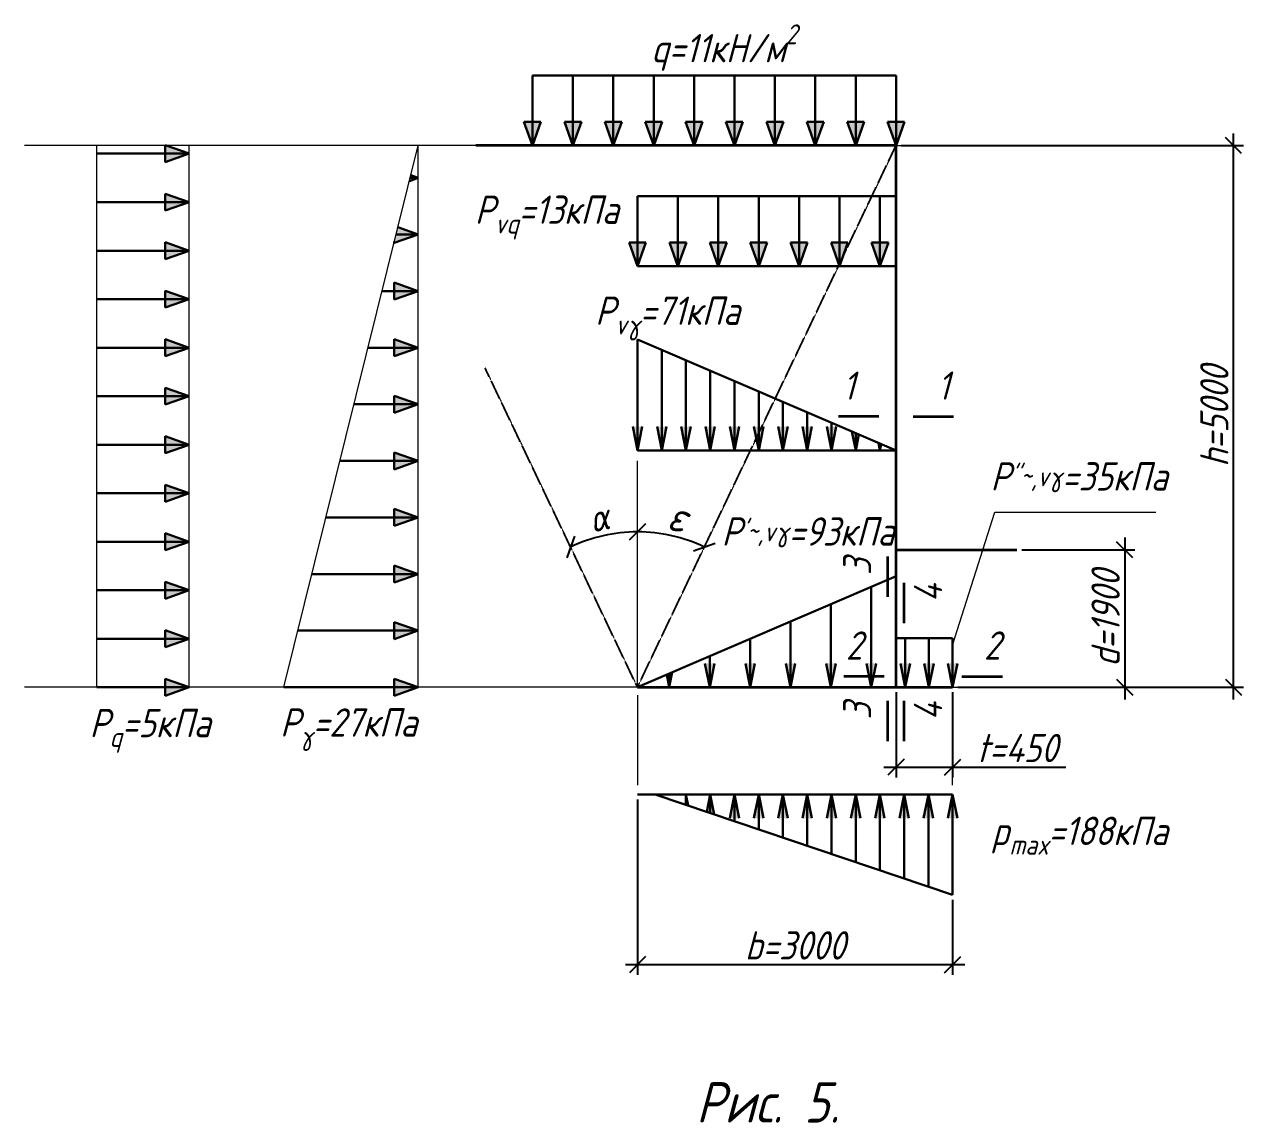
# Model space of a CAD drawing. Header units: millimetres. Extents: x -1004 to 900128, y -352756 to 107728.
# Drawn here: x 478963 to 494052, y -128155 to -114570 of the extents above; entities that cross this region are included whole.
import ezdxf

# ---------------------------------------------------------------- set-up
doc = ezdxf.new("R2010")
doc.units = ezdxf.units.MM
doc.linetypes.add('ACAD_ISO02W100', pattern=[15, 12, -3])
doc.linetypes.add('ACAD_ISO04W100', pattern=[30, 24, -3, 0, -3])
for name, color, linetype, lineweight in [('axles', 152, 'ACAD_ISO04W100', 20), ('basic', 95, 'Continuous', 30), ('hatch', 117, 'ACAD_ISO02W100', 25), ('size', 45, 'Continuous', 20), ('text', 13, 'Continuous', 20), ('thick', 42, 'Continuous', 35), ('thin', 153, 'Continuous', 18)]:
    doc.layers.add(name, color=color, linetype=linetype, lineweight=lineweight)
doc.styles.add('Structures', font='isocpeur.ttf', dxfattribs={"width": 0.85, "oblique": 15})
doc.styles.add('structures 5', font='isocpeur.ttf', dxfattribs={"width": 0.85, "oblique": 15, "height": 5})
doc.dimstyles.new('structures 3.5', dxfattribs={"dimtxt": 3.5, "dimasz": 2, "dimexe": 1.25, "dimexo": 0.625, "dimtad": 1, "dimtxsty": 'Structures', "dimblk": 'OBLIQUE', "dimcen": 2.5, "dimdle": 1.5, "dimadec": 0, "dimazin": 0, "dimtfac": 1, "dimtmove": 0, "dimatfit": 3, "dimfxl": 1, "dimarcsym": 0})

# ---------------------------------------------------------------- blocks, each defined once
blk = doc.blocks.new('_Oblique')
at = {"color": 0, "linetype": 'ByBlock', "lineweight": -2}
blk.add_line((-0.5, -0.5), (0.5, 0.5), dxfattribs=at)
blk = doc.blocks.new('*D727')
at = {"layer": 'Defpoints', "color": 0, "transparency": 16777216}
for p in [(491246, -121069), (490451, -122769), (492581, -122769)]:
    blk.add_point(p, dxfattribs=at)
at = {"layer": 'size', "color": 0, "lineweight": -2, "transparency": 16777216}
for p, q in [((492581, -120919), (492581, -122919)), ((491309, -121069), (492706, -121069)), ((490514, -122769), (492706, -122769))]:
    blk.add_line(p, q, dxfattribs=at)
at = {"layer": 'size', "color": 0, "lineweight": -2, "transparency": 16777216, "xscale": 200, "yscale": 200, "zscale": 200}
for p, rotation in [((492581, -121069), 90), ((492581, -122769), 270)]:
    blk.add_blockref('_Oblique', p, dxfattribs=dict(at, rotation=rotation))
at = {"layer": 'size', "color": 0, "transparency": 16777216, "insert": (492344, -121919), "char_height": 350, "attachment_point": 5, "rotation": 90, "style": 'Structures'}
blk.add_mtext('d=1900', dxfattribs=at)
blk = doc.blocks.new('*D728')
at = {"layer": 'Defpoints', "color": 0, "transparency": 16777216}
for p in [(489751, -122769), (490451, -122769), (490451, -123759)]:
    blk.add_point(p, dxfattribs=at)
at = {"layer": 'size', "color": 0, "lineweight": -2, "transparency": 16777216}
for p, q in [((489751, -122831), (489751, -123884)), ((490451, -122831), (490451, -123884)), ((489601, -123759), (490451, -123759)), ((490451, -123759), (491852, -123759))]:
    blk.add_line(p, q, dxfattribs=at)
at = {"layer": 'size', "color": 0, "lineweight": -2, "transparency": 16777216, "xscale": 200, "yscale": 200, "zscale": 200, "rotation": 180}
blk.add_blockref('_Oblique', (489751, -123759), dxfattribs=at)
at = {"layer": 'size', "color": 0, "lineweight": -2, "transparency": 16777216, "xscale": 200, "yscale": 200, "zscale": 200}
blk.add_blockref('_Oblique', (490451, -123759), dxfattribs=at)
at = {"layer": 'size', "color": 0, "transparency": 16777216, "insert": (491251, -123521), "char_height": 350, "attachment_point": 5, "style": 'Structures'}
blk.add_mtext('t=450', dxfattribs=at)
blk = doc.blocks.new('*D729')
at = {"layer": 'Defpoints', "color": 0, "transparency": 16777216}
for p in [(489751, -116069), (493927, -116069), (490451, -122769)]:
    blk.add_point(p, dxfattribs=at)
at = {"layer": 'size', "color": 0, "lineweight": -2, "transparency": 16777216}
for p, q in [((493927, -122919), (493927, -115919)), ((489814, -116069), (494052, -116069)), ((490514, -122769), (494052, -122769))]:
    blk.add_line(p, q, dxfattribs=at)
at = {"layer": 'size', "color": 0, "lineweight": -2, "transparency": 16777216, "xscale": 200, "yscale": 200, "zscale": 200}
for p, rotation in [((493927, -116069), 90), ((493927, -122769), 270)]:
    blk.add_blockref('_Oblique', p, dxfattribs=dict(at, rotation=rotation))
at = {"layer": 'size', "color": 0, "transparency": 16777216, "insert": (493690, -119419), "char_height": 350, "attachment_point": 5, "rotation": 90, "style": 'Structures'}
blk.add_mtext('h=5000', dxfattribs=at)
blk = doc.blocks.new('*D730')
at = {"layer": 'Defpoints', "color": 0, "transparency": 16777216}
for p in [(489751, -116069), (486551, -119968), (486835, -120868), (486551, -122769), (486551, -122769)]:
    blk.add_point(p, dxfattribs=at)
at = {"layer": 'size', "color": 0, "lineweight": -2, "transparency": 16777216}
blk.add_arc((486551, -122769), 1922, 64.4703, 90, dxfattribs=at)
at = {"layer": 'size', "color": 0, "lineweight": -2, "transparency": 16777216, "xscale": 200, "yscale": 200, "zscale": 200}
for p, rotation in [((486551, -120847), 180), ((487379, -121035), 334.4703020094669)]:
    blk.add_blockref('_Oblique', p, dxfattribs=dict(at, rotation=rotation))
at = {"layer": 'size', "color": 0, "transparency": 16777216, "insert": (487054, -120654), "char_height": 350, "attachment_point": 5, "rotation": 346.6245, "style": 'Structures'}
blk.add_mtext('{\\H1.08333x;ε}', dxfattribs=at)
blk = doc.blocks.new('*D731')
at = {"layer": 'Defpoints', "color": 0, "transparency": 16777216}
for p in [(483351, -116069), (486551, -116319), (486267, -120868), (486551, -122769), (486551, -122769)]:
    blk.add_point(p, dxfattribs=at)
at = {"layer": 'size', "color": 0, "lineweight": -2, "transparency": 16777216}
blk.add_arc((486551, -122769), 1922, 90, 115.5297, dxfattribs=at)
at = {"layer": 'size', "color": 0, "lineweight": -2, "transparency": 16777216, "xscale": 200, "yscale": 200, "zscale": 200}
blk.add_blockref('_Oblique', (486551, -120847), dxfattribs=at)
at = {"layer": 'size', "color": 0, "lineweight": -2, "transparency": 16777216, "xscale": 200, "yscale": 200, "zscale": 200, "rotation": 205.5296979905334}
blk.add_blockref('_Oblique', (485723, -121035), dxfattribs=at)
at = {"layer": 'size', "color": 0, "transparency": 16777216, "insert": (486076, -120670), "char_height": 350, "width": 756.43, "attachment_point": 5, "rotation": 12.7648, "style": 'Structures'}
blk.add_mtext('{\\H0.95833x;α}', dxfattribs=at)
blk = doc.blocks.new('*D733')
at = {"layer": 'Defpoints', "color": 0, "transparency": 16777216}
for p in [(486551, -124095), (490451, -125338), (490451, -126201)]:
    blk.add_point(p, dxfattribs=at)
at = {"layer": 'size', "color": 0, "lineweight": -2, "transparency": 16777216}
for p, q in [((486551, -124158), (486551, -126326)), ((490451, -125400), (490451, -126326)), ((486401, -126201), (490601, -126201))]:
    blk.add_line(p, q, dxfattribs=at)
at = {"layer": 'size', "color": 0, "lineweight": -2, "transparency": 16777216, "xscale": 200, "yscale": 200, "zscale": 200, "rotation": 180}
blk.add_blockref('_Oblique', (486551, -126201), dxfattribs=at)
at = {"layer": 'size', "color": 0, "lineweight": -2, "transparency": 16777216, "xscale": 200, "yscale": 200, "zscale": 200}
blk.add_blockref('_Oblique', (490451, -126201), dxfattribs=at)
at = {"layer": 'size', "color": 0, "transparency": 16777216, "insert": (488501, -125963), "char_height": 350, "attachment_point": 5, "style": 'Structures'}
blk.add_mtext('b=3000', dxfattribs=at)

msp = doc.modelspace()

# ---------------------------------------------------------------- hatches: boundary and pattern name
at = {"layer": 'basic'}
h = msp.add_hatch(color=256, dxfattribs=at)
h.dxf.hatch_style = 1
h.paths.add_polyline_path([(485146.115, -115774.294), (485251.04, -116068.951), (485251.04, -115774.294)])
h.paths.add_polyline_path([(485251.04, -115774.294), (485251.04, -116068.951), (485355.965, -115774.294)])
h = msp.add_hatch(color=256, dxfattribs=at)
h.dxf.hatch_style = 1
h.paths.add_polyline_path([(485646.115, -115774.294), (485751.04, -116068.951), (485751.04, -115774.294)])
h.paths.add_polyline_path([(485751.04, -115774.294), (485751.04, -116068.951), (485855.965, -115774.294)])
h = msp.add_hatch(color=256, dxfattribs=at)
h.dxf.hatch_style = 1
h.paths.add_polyline_path([(486146.115, -115774.294), (486251.04, -116068.951), (486251.04, -115774.294)])
h.paths.add_polyline_path([(486251.04, -115774.294), (486251.04, -116068.951), (486355.965, -115774.294)])
h = msp.add_hatch(color=256, dxfattribs=at)
h.dxf.hatch_style = 1
h.paths.add_polyline_path([(486646.115, -115774.294), (486751.04, -116068.951), (486751.04, -115774.294)])
h.paths.add_polyline_path([(486751.04, -115774.294), (486751.04, -116068.951), (486855.965, -115774.294)])
h = msp.add_hatch(color=256, dxfattribs=at)
h.dxf.hatch_style = 1
h.paths.add_polyline_path([(487146.115, -115774.294), (487251.04, -116068.951), (487251.04, -115774.294)])
h.paths.add_polyline_path([(487251.04, -115774.294), (487251.04, -116068.951), (487355.965, -115774.294)])
h = msp.add_hatch(color=256, dxfattribs=at)
h.dxf.hatch_style = 1
h.paths.add_polyline_path([(487646.115, -115774.294), (487751.04, -116068.951), (487751.04, -115774.294)])
h.paths.add_polyline_path([(487751.04, -115774.294), (487751.04, -116068.951), (487855.965, -115774.294)])
h = msp.add_hatch(color=256, dxfattribs=at)
h.dxf.hatch_style = 1
h.paths.add_polyline_path([(488146.115, -115774.294), (488251.04, -116068.951), (488251.04, -115774.294)])
h.paths.add_polyline_path([(488251.04, -115774.294), (488251.04, -116068.951), (488355.965, -115774.294)])
h = msp.add_hatch(color=256, dxfattribs=at)
h.dxf.hatch_style = 1
h.paths.add_polyline_path([(488646.115, -115774.294), (488751.04, -116068.951), (488751.04, -115774.294)])
h.paths.add_polyline_path([(488751.04, -115774.294), (488751.04, -116068.951), (488855.965, -115774.294)])
h = msp.add_hatch(color=256, dxfattribs=at)
h.dxf.hatch_style = 1
h.paths.add_polyline_path([(489146.115, -115774.294), (489251.04, -116068.951), (489251.04, -115774.294)])
h.paths.add_polyline_path([(489251.04, -115774.294), (489251.04, -116068.951), (489355.965, -115774.294)])
h = msp.add_hatch(color=256, dxfattribs=at)
h.dxf.hatch_style = 1
h.paths.add_polyline_path([(489646.115, -115774.294), (489751.04, -116068.951), (489751.04, -115774.294)])
h.paths.add_polyline_path([(489751.04, -115774.294), (489751.04, -116068.951), (489855.965, -115774.294)])
h = msp.add_hatch(color=256, dxfattribs=at)
h.dxf.hatch_style = 1
h.paths.add_polyline_path([(480706.059, -116064.025), (481000.715, -116168.951), (480706.059, -116168.951)])
h.paths.add_polyline_path([(480706.059, -116168.951), (481000.715, -116168.951), (480706.059, -116273.876)])
h = msp.add_hatch(color=256, dxfattribs=at)
h.dxf.hatch_style = 1
h.paths.add_polyline_path([(483744.712, -116436.465), (483736.648, -116468.951), (483835.941, -116468.951)])
h.paths.add_polyline_path([(483835.941, -116468.951), (483736.648, -116468.951), (483727.02, -116507.736)])
h.paths.add_polyline_path([(483835.941, -117168.951), (483562.886, -117168.951), (483550.883, -117217.304), (483575.918, -117261.543)])
h.paths.add_polyline_path([(483585.062, -117079.614), (483562.886, -117168.951), (483835.941, -117168.951)])
h.paths.add_polyline_path([(483550.883, -117217.304), (483541.284, -117255.971), (483541.284, -117273.876), (483575.918, -117261.543)])
h = msp.add_hatch(color=256, dxfattribs=at)
h.dxf.hatch_style = 1
h.paths.add_polyline_path([(480706.059, -116664.025), (481000.715, -116768.951), (480706.059, -116768.951)])
h.paths.add_polyline_path([(480706.059, -116768.951), (481000.715, -116768.951), (480706.059, -116873.876)])
h = msp.add_hatch(color=256, dxfattribs=at)
h.dxf.hatch_style = 1
h.paths.add_polyline_path([(480706.059, -117264.025), (481000.715, -117368.951), (480706.059, -117368.951)])
h.paths.add_polyline_path([(480706.059, -117368.951), (481000.715, -117368.951), (480706.059, -117473.876)])
h = msp.add_hatch(color=256, dxfattribs=at)
h.dxf.hatch_style = 1
h.paths.add_polyline_path([(486446.115, -117267.748), (486551.04, -117562.404), (486551.04, -117267.748)])
h.paths.add_polyline_path([(486551.04, -117267.748), (486551.04, -117562.404), (486655.965, -117267.748)])
h = msp.add_hatch(color=256, dxfattribs=at)
h.dxf.hatch_style = 1
h.paths.add_polyline_path([(486946.115, -117267.748), (487051.04, -117562.404), (487051.04, -117267.748)])
h.paths.add_polyline_path([(487051.04, -117267.748), (487051.04, -117562.404), (487155.965, -117267.748)])
h = msp.add_hatch(color=256, dxfattribs=at)
h.dxf.hatch_style = 1
h.paths.add_polyline_path([(487446.115, -117267.748), (487551.04, -117562.404), (487551.04, -117267.748)])
h.paths.add_polyline_path([(487551.04, -117267.748), (487551.04, -117562.404), (487655.965, -117267.748)])
h = msp.add_hatch(color=256, dxfattribs=at)
h.dxf.hatch_style = 1
h.paths.add_polyline_path([(487946.115, -117267.748), (488051.04, -117562.404), (488051.04, -117267.748)])
h.paths.add_polyline_path([(488051.04, -117267.748), (488051.04, -117562.404), (488155.965, -117267.748)])
h = msp.add_hatch(color=256, dxfattribs=at)
h.dxf.hatch_style = 1
h.paths.add_polyline_path([(488446.115, -117267.748), (488551.04, -117562.404), (488551.04, -117267.748)])
h.paths.add_polyline_path([(488551.04, -117267.748), (488551.04, -117562.404), (488655.965, -117267.748)])
h = msp.add_hatch(color=256, dxfattribs=at)
h.dxf.hatch_style = 1
h.paths.add_polyline_path([(488946.115, -117267.748), (489051.04, -117562.404), (489051.04, -117267.748)])
h.paths.add_polyline_path([(489051.04, -117267.748), (489051.04, -117562.404), (489155.965, -117267.748)])
h = msp.add_hatch(color=256, dxfattribs=at)
h.dxf.hatch_style = 1
h.paths.add_polyline_path([(489446.115, -117267.748), (489551.04, -117562.404), (489551.04, -117267.748)])
h.paths.add_polyline_path([(489551.04, -117267.748), (489551.04, -117562.404), (489655.965, -117267.748)])
h = msp.add_hatch(color=256, dxfattribs=at)
h.dxf.hatch_style = 1
h.paths.add_polyline_path([(483541.284, -117764.025), (483835.941, -117868.951), (483541.284, -117868.951)])
h.paths.add_polyline_path([(483541.284, -117868.951), (483835.941, -117868.951), (483541.284, -117973.876)])
h = msp.add_hatch(color=256, dxfattribs=at)
h.dxf.hatch_style = 1
h.paths.add_polyline_path([(480706.059, -117864.025), (481000.715, -117968.951), (480706.059, -117968.951)])
h.paths.add_polyline_path([(480706.059, -117968.951), (481000.715, -117968.951), (480706.059, -118073.876)])
h = msp.add_hatch(color=256, dxfattribs=at)
h.dxf.hatch_style = 1
h.paths.add_polyline_path([(480706.059, -118464.025), (481000.715, -118568.951), (480706.059, -118568.951)])
h.paths.add_polyline_path([(480706.059, -118568.951), (481000.715, -118568.951), (480706.059, -118673.876)])
h = msp.add_hatch(color=256, dxfattribs=at)
h.dxf.hatch_style = 1
h.paths.add_polyline_path([(483541.284, -118464.025), (483835.941, -118568.951), (483541.284, -118568.951)])
h.paths.add_polyline_path([(483541.284, -118568.951), (483835.941, -118568.951), (483541.284, -118673.876)])
h = msp.add_hatch(color=256, dxfattribs=at)
h.dxf.hatch_style = 1
h.paths.add_polyline_path([(480706.059, -119064.025), (481000.715, -119168.951), (480706.059, -119168.951)])
h.paths.add_polyline_path([(480706.059, -119168.951), (481000.715, -119168.951), (480706.059, -119273.876)])
h = msp.add_hatch(color=256, dxfattribs=at)
h.dxf.hatch_style = 1
h.paths.add_polyline_path([(483541.284, -119164.025), (483835.941, -119268.951), (483541.284, -119268.951)])
h.paths.add_polyline_path([(483541.284, -119268.951), (483835.941, -119268.951), (483541.284, -119373.876)])
h = msp.add_hatch(color=256, dxfattribs=at)
h.dxf.hatch_style = 1
h.paths.add_polyline_path([(486492.308, -119545.114), (486551.04, -119545.114), (486551.04, -119839.77)])
h.paths.add_polyline_path([(486551.04, -119545.114), (486609.772, -119545.114), (486551.04, -119839.77)])
h = msp.add_hatch(color=256, dxfattribs=at)
h.dxf.hatch_style = 1
h.paths.add_polyline_path([(486792.308, -119545.114), (486851.04, -119545.114), (486851.04, -119839.77)])
h.paths.add_polyline_path([(486851.04, -119545.114), (486909.772, -119545.114), (486851.04, -119839.77)])
h = msp.add_hatch(color=256, dxfattribs=at)
h.dxf.hatch_style = 1
h.paths.add_polyline_path([(487092.308, -119545.114), (487151.04, -119545.114), (487151.04, -119839.77)])
h.paths.add_polyline_path([(487151.04, -119545.114), (487209.772, -119545.114), (487151.04, -119839.77)])
h = msp.add_hatch(color=256, dxfattribs=at)
h.dxf.hatch_style = 1
h.paths.add_polyline_path([(487392.308, -119545.114), (487451.04, -119545.114), (487451.04, -119839.77)])
h.paths.add_polyline_path([(487451.04, -119545.114), (487509.772, -119545.114), (487451.04, -119839.77)])
h = msp.add_hatch(color=256, dxfattribs=at)
h.dxf.hatch_style = 1
h.paths.add_polyline_path([(487692.308, -119545.114), (487751.04, -119545.114), (487751.04, -119839.77)])
h.paths.add_polyline_path([(487751.04, -119545.114), (487809.772, -119545.114), (487751.04, -119839.77)])
h = msp.add_hatch(color=256, dxfattribs=at)
h.dxf.hatch_style = 1
h.paths.add_polyline_path([(487992.308, -119545.114), (488051.04, -119545.114), (488051.04, -119839.77)])
h.paths.add_polyline_path([(488051.04, -119545.114), (488109.772, -119545.114), (488051.04, -119839.77)])
h = msp.add_hatch(color=256, dxfattribs=at)
h.dxf.hatch_style = 1
h.paths.add_polyline_path([(488292.308, -119545.114), (488351.04, -119545.114), (488351.04, -119839.77)])
h.paths.add_polyline_path([(488351.04, -119545.114), (488409.772, -119545.114), (488351.04, -119839.77)])
h = msp.add_hatch(color=256, dxfattribs=at)
h.dxf.hatch_style = 1
h.paths.add_polyline_path([(488592.308, -119545.114), (488651.04, -119545.114), (488651.04, -119839.77)])
h.paths.add_polyline_path([(488651.04, -119545.114), (488709.772, -119545.114), (488651.04, -119839.77)])
h = msp.add_hatch(color=256, dxfattribs=at)
h.dxf.hatch_style = 1
h.paths.add_polyline_path([(488892.308, -119545.114), (488951.04, -119545.114), (488951.04, -119839.77)])
h.paths.add_polyline_path([(488951.04, -119545.114), (489009.772, -119545.114), (488951.04, -119839.77)])
h = msp.add_hatch(color=256, dxfattribs=at)
h.dxf.hatch_style = 1
h.paths.add_polyline_path([(489290.454, -119642.031), (489251.04, -119625.109), (489251.04, -119839.77)])
h.paths.add_polyline_path([(489251.04, -119625.109), (489204.249, -119605.021), (489251.04, -119839.77)])
h.paths.add_polyline_path([(489566.806, -119760.674), (489551.04, -119753.906), (489551.04, -119839.77)])
h.paths.add_polyline_path([(489551.04, -119753.906), (489532.323, -119745.871), (489551.04, -119839.77)])
h = msp.add_hatch(color=256, dxfattribs=at)
h.dxf.hatch_style = 1
h.paths.add_polyline_path([(480706.059, -119664.025), (481000.715, -119768.951), (480706.059, -119768.951)])
h.paths.add_polyline_path([(480706.059, -119768.951), (481000.715, -119768.951), (480706.059, -119873.876)])
h = msp.add_hatch(color=256, dxfattribs=at)
h.dxf.hatch_style = 1
h.paths.add_polyline_path([(483541.284, -119864.025), (483835.941, -119968.951), (483541.284, -119968.951)])
h.paths.add_polyline_path([(483541.284, -119968.951), (483835.941, -119968.951), (483541.284, -120073.876)])
h = msp.add_hatch(color=256, dxfattribs=at)
h.dxf.hatch_style = 1
h.paths.add_polyline_path([(480706.059, -120264.025), (481000.715, -120368.951), (480706.059, -120368.951)])
h.paths.add_polyline_path([(480706.059, -120368.951), (481000.715, -120368.951), (480706.059, -120473.876)])
h = msp.add_hatch(color=256, dxfattribs=at)
h.dxf.hatch_style = 1
h.paths.add_polyline_path([(483541.284, -120564.025), (483835.941, -120668.951), (483541.284, -120668.951)])
h.paths.add_polyline_path([(483541.284, -120668.951), (483835.941, -120668.951), (483541.284, -120773.876)])
h = msp.add_hatch(color=256, dxfattribs=at)
h.dxf.hatch_style = 1
h.paths.add_polyline_path([(480706.059, -120864.025), (481000.715, -120968.951), (480706.059, -120968.951)])
h.paths.add_polyline_path([(480706.059, -120968.951), (481000.715, -120968.951), (480706.059, -121073.876)])
h = msp.add_hatch(color=256, dxfattribs=at)
h.dxf.hatch_style = 1
h.paths.add_polyline_path([(483541.284, -121264.025), (483835.941, -121368.951), (483541.284, -121368.951)])
h.paths.add_polyline_path([(483541.284, -121368.951), (483835.941, -121368.951), (483541.284, -121473.876)])
h = msp.add_hatch(color=256, dxfattribs=at)
h.dxf.hatch_style = 1
h.paths.add_polyline_path([(480706.059, -121464.025), (481000.715, -121568.951), (480706.059, -121568.951)])
h.paths.add_polyline_path([(480706.059, -121568.951), (481000.715, -121568.951), (480706.059, -121673.876)])
h = msp.add_hatch(color=256, dxfattribs=at)
h.dxf.hatch_style = 1
h.paths.add_polyline_path([(480706.059, -122064.025), (481000.715, -122168.951), (480706.059, -122168.951)])
h.paths.add_polyline_path([(480706.059, -122168.951), (481000.715, -122168.951), (480706.059, -122273.876)])
h = msp.add_hatch(color=256, dxfattribs=at)
h.dxf.hatch_style = 1
h.paths.add_polyline_path([(483541.284, -121964.025), (483835.941, -122068.951), (483541.284, -122068.951)])
h.paths.add_polyline_path([(483541.284, -122068.951), (483835.941, -122068.951), (483541.284, -122173.876)])
h = msp.add_hatch(color=256, dxfattribs=at)
h.dxf.hatch_style = 1
h.paths.add_polyline_path([(487503.425, -122474.294), (487444.693, -122474.294), (487444.693, -122768.951)])
h.paths.add_polyline_path([(487444.693, -122474.294), (487385.961, -122474.294), (487444.693, -122768.951)])
h = msp.add_hatch(color=256, dxfattribs=at)
h.dxf.hatch_style = 1
h.paths.add_polyline_path([(488003.425, -122474.294), (487944.693, -122474.294), (487944.693, -122768.951)])
h.paths.add_polyline_path([(487944.693, -122474.294), (487885.961, -122474.294), (487944.693, -122768.951)])
h = msp.add_hatch(color=256, dxfattribs=at)
h.dxf.hatch_style = 1
h.paths.add_polyline_path([(488503.425, -122474.294), (488444.693, -122474.294), (488444.693, -122768.951)])
h.paths.add_polyline_path([(488444.693, -122474.294), (488385.961, -122474.294), (488444.693, -122768.951)])
h = msp.add_hatch(color=256, dxfattribs=at)
h.dxf.hatch_style = 1
h.paths.add_polyline_path([(489003.425, -122474.294), (488944.693, -122474.294), (488944.693, -122768.951)])
h.paths.add_polyline_path([(488944.693, -122474.294), (488885.961, -122474.294), (488944.693, -122768.951)])
h = msp.add_hatch(color=256, dxfattribs=at)
h.dxf.hatch_style = 1
h.paths.add_polyline_path([(489503.425, -122474.294), (489444.693, -122474.294), (489444.693, -122768.951)])
h.paths.add_polyline_path([(489444.693, -122474.294), (489385.961, -122474.294), (489444.693, -122768.951)])
h = msp.add_hatch(color=256, dxfattribs=at)
h.dxf.hatch_style = 1
h.paths.add_polyline_path([(489924.351, -122474.294), (489865.619, -122474.294), (489865.619, -122768.951)])
h.paths.add_polyline_path([(489865.619, -122474.294), (489806.887, -122474.294), (489865.619, -122768.951)])
h = msp.add_hatch(color=256, dxfattribs=at)
h.dxf.hatch_style = 1
h.paths.add_polyline_path([(490217.061, -122474.294), (490158.329, -122474.294), (490158.329, -122768.951)])
h.paths.add_polyline_path([(490158.329, -122474.294), (490099.598, -122474.294), (490158.329, -122768.951)])
h = msp.add_hatch(color=256, dxfattribs=at)
h.dxf.hatch_style = 1
h.paths.add_polyline_path([(490509.772, -122474.294), (490451.04, -122474.294), (490451.04, -122768.951)])
h.paths.add_polyline_path([(490451.04, -122474.294), (490392.308, -122474.294), (490451.04, -122768.951)])
h = msp.add_hatch(color=256, dxfattribs=at)
h.dxf.hatch_style = 1
h.paths.add_polyline_path([(480706.059, -122664.025), (481000.715, -122768.951), (480706.059, -122768.951)])
h.paths.add_polyline_path([(480706.059, -122768.951), (481000.715, -122768.951), (480706.059, -122873.876)])
h = msp.add_hatch(color=256, dxfattribs=at)
h.dxf.hatch_style = 1
h.paths.add_polyline_path([(483541.284, -122664.025), (483835.941, -122768.951), (483541.284, -122768.951)])
h.paths.add_polyline_path([(483541.284, -122768.951), (483835.941, -122768.951), (483541.284, -122873.876)])
h = msp.add_hatch(color=256, dxfattribs=at)
h.dxf.hatch_style = 1
h.paths.add_polyline_path([(486981.532, -122584.131), (486944.693, -122599.947), (486944.693, -122768.951)])
h.paths.add_polyline_path([(486944.693, -122599.947), (486913.662, -122613.269), (486944.693, -122768.951)])
h = msp.add_hatch(color=256, dxfattribs=at)
h.dxf.hatch_style = 1
h.paths.add_polyline_path([(487451.04, -124095.404), (487451.04, -124324.961), (487500.097, -124341.522)])
h.paths.add_polyline_path([(487451.04, -124095.404), (487408.169, -124310.488), (487451.04, -124324.961)])
h.paths.add_polyline_path([(487151.04, -124095.404), (487151.04, -124223.686), (487178.454, -124232.94)])
h.paths.add_polyline_path([(487151.04, -124095.404), (487127.082, -124215.598), (487151.04, -124223.686)])
h.paths.add_polyline_path([(486851.04, -124095.404), (486845.996, -124120.708), (486851.04, -124122.411)])
h.paths.add_polyline_path([(486851.04, -124095.404), (486851.04, -124122.411), (486856.811, -124124.359)])
h = msp.add_hatch(color=256, dxfattribs=at)
h.dxf.hatch_style = 1
h.paths.add_polyline_path([(487692.308, -124390.06), (487751.04, -124390.06), (487751.04, -124095.404)])
h.paths.add_polyline_path([(487751.04, -124390.06), (487809.772, -124390.06), (487751.04, -124095.404)])
h = msp.add_hatch(color=256, dxfattribs=at)
h.dxf.hatch_style = 1
h.paths.add_polyline_path([(487992.308, -124390.06), (488051.04, -124390.06), (488051.04, -124095.404)])
h.paths.add_polyline_path([(488051.04, -124390.06), (488109.772, -124390.06), (488051.04, -124095.404)])
h = msp.add_hatch(color=256, dxfattribs=at)
h.dxf.hatch_style = 1
h.paths.add_polyline_path([(488292.308, -124390.06), (488351.04, -124390.06), (488351.04, -124095.404)])
h.paths.add_polyline_path([(488351.04, -124390.06), (488409.772, -124390.06), (488351.04, -124095.404)])
h = msp.add_hatch(color=256, dxfattribs=at)
h.dxf.hatch_style = 1
h.paths.add_polyline_path([(488592.308, -124390.06), (488651.04, -124390.06), (488651.04, -124095.404)])
h.paths.add_polyline_path([(488651.04, -124390.06), (488709.772, -124390.06), (488651.04, -124095.404)])
h = msp.add_hatch(color=256, dxfattribs=at)
h.dxf.hatch_style = 1
h.paths.add_polyline_path([(488892.308, -124390.06), (488951.04, -124390.06), (488951.04, -124095.404)])
h.paths.add_polyline_path([(488951.04, -124390.06), (489009.772, -124390.06), (488951.04, -124095.404)])
h = msp.add_hatch(color=256, dxfattribs=at)
h.dxf.hatch_style = 1
h.paths.add_polyline_path([(489192.308, -124390.06), (489251.04, -124390.06), (489251.04, -124095.404)])
h.paths.add_polyline_path([(489251.04, -124390.06), (489309.772, -124390.06), (489251.04, -124095.404)])
h = msp.add_hatch(color=256, dxfattribs=at)
h.dxf.hatch_style = 1
h.paths.add_polyline_path([(489492.308, -124390.06), (489551.04, -124390.06), (489551.04, -124095.404)])
h.paths.add_polyline_path([(489551.04, -124390.06), (489609.772, -124390.06), (489551.04, -124095.404)])
h = msp.add_hatch(color=256, dxfattribs=at)
h.dxf.hatch_style = 1
h.paths.add_polyline_path([(489792.308, -124390.06), (489851.04, -124390.06), (489851.04, -124095.404)])
h.paths.add_polyline_path([(489851.04, -124390.06), (489909.772, -124390.06), (489851.04, -124095.404)])
h = msp.add_hatch(color=256, dxfattribs=at)
h.dxf.hatch_style = 1
h.paths.add_polyline_path([(490092.308, -124390.06), (490151.04, -124390.06), (490151.04, -124095.404)])
h.paths.add_polyline_path([(490151.04, -124390.06), (490209.772, -124390.06), (490151.04, -124095.404)])
h = msp.add_hatch(color=256, dxfattribs=at)
h.dxf.hatch_style = 1
h.paths.add_polyline_path([(490392.308, -124390.06), (490451.04, -124390.06), (490451.04, -124095.404)])
h.paths.add_polyline_path([(490451.04, -124390.06), (490509.772, -124390.06), (490451.04, -124095.404)])

# ---------------------------------------------------------------- linework, layer by layer
at = {"layer": 'axles', "ltscale": 0.2}
for p, q in [((484549.324, -116068.951), (478962.715, -116068.951)), ((486551.04, -122768.951), (478962.715, -122768.951))]:
    msp.add_line(p, q, dxfattribs=at)
at = {"layer": 'axles', "ltscale": 0.4}
for p, q in [((489751.04, -116068.951), (493927.333, -116068.951)), ((490451.04, -122768.951), (493927.333, -122768.951))]:
    msp.add_line(p, q, dxfattribs=at)
at = {"layer": 'basic'}
for p, q in [((485251.04, -116068.951), (485251.04, -115202.417)), ((489751.04, -115202.417), (485251.04, -115202.417)), ((485751.04, -116068.951), (485751.04, -115202.417)), ((486251.04, -116068.951), (486251.04, -115202.417)), ((486751.04, -116068.951), (486751.04, -115202.417)), ((487251.04, -116068.951), (487251.04, -115202.417)), ((487751.04, -116068.951), (487751.04, -115202.417)), ((488251.04, -116068.951), (488251.04, -115202.417)), ((488751.04, -116068.951), (488751.04, -115202.417)), ((489251.04, -116068.951), (489251.04, -115202.417)), ((489751.04, -116068.951), (489751.04, -115202.417)), ((485251.04, -116068.951), (485146.115, -115774.294)), ((485355.965, -115774.294), (485146.115, -115774.294)), ((485251.04, -116068.951), (485355.965, -115774.294)), ((485751.04, -116068.951), (485646.115, -115774.294)), ((485855.965, -115774.294), (485646.115, -115774.294)), ((485751.04, -116068.951), (485855.965, -115774.294)), ((486251.04, -116068.951), (486146.115, -115774.294)), ((486355.965, -115774.294), (486146.115, -115774.294)), ((486251.04, -116068.951), (486355.965, -115774.294)), ((486751.04, -116068.951), (486646.115, -115774.294)), ((486855.965, -115774.294), (486646.115, -115774.294)), ((486751.04, -116068.951), (486855.965, -115774.294)), ((487251.04, -116068.951), (487146.115, -115774.294)), ((487355.965, -115774.294), (487146.115, -115774.294)), ((487251.04, -116068.951), (487355.965, -115774.294)), ((487751.04, -116068.951), (487646.115, -115774.294)), ((487855.965, -115774.294), (487646.115, -115774.294)), ((487751.04, -116068.951), (487855.965, -115774.294)), ((488251.04, -116068.951), (488146.115, -115774.294)), ((488355.965, -115774.294), (488146.115, -115774.294)), ((488251.04, -116068.951), (488355.965, -115774.294)), ((488751.04, -116068.951), (488646.115, -115774.294)), ((488855.965, -115774.294), (488646.115, -115774.294)), ((488751.04, -116068.951), (488855.965, -115774.294)), ((489251.04, -116068.951), (489146.115, -115774.294)), ((489355.965, -115774.294), (489146.115, -115774.294)), ((489251.04, -116068.951), (489355.965, -115774.294)), ((489751.04, -116068.951), (489646.115, -115774.294)), ((489855.965, -115774.294), (489646.115, -115774.294)), ((489751.04, -116068.951), (489855.965, -115774.294)), ((481000.715, -116168.951), (479858.849, -116168.951)), ((481000.715, -116168.951), (480706.059, -116064.025)), ((480706.059, -116273.876), (480706.059, -116064.025)), ((481000.715, -116168.951), (480706.059, -116273.876)), ((483835.941, -116468.951), (483727.02, -116507.736)), ((483835.941, -116468.951), (483736.648, -116468.951)), ((483835.941, -116468.951), (483744.712, -116436.465)), ((481000.715, -116768.951), (479858.849, -116768.951)), ((481000.715, -116768.951), (480706.059, -116664.025)), ((480706.059, -116873.876), (480706.059, -116664.025)), ((481000.715, -116768.951), (480706.059, -116873.876)), ((486551.04, -117562.404), (486551.04, -116695.871)), ((486551.04, -116695.871), (489751.04, -116695.871)), ((487051.04, -117562.404), (487051.04, -116695.871)), ((487551.04, -117562.404), (487551.04, -116695.871)), ((488051.04, -117562.404), (488051.04, -116695.871)), ((488551.04, -117562.404), (488551.04, -116695.871)), ((489051.04, -117562.404), (489051.04, -116695.871)), ((489551.04, -117562.404), (489551.04, -116695.871)), ((483835.941, -117168.951), (483585.062, -117079.614)), ((483835.941, -117168.951), (483541.284, -117273.876)), ((483835.941, -117168.951), (483562.886, -117168.951)), ((481000.715, -117368.951), (479858.849, -117368.951)), ((481000.715, -117368.951), (480706.059, -117264.025)), ((480706.059, -117473.876), (480706.059, -117264.025)), ((481000.715, -117368.951), (480706.059, -117473.876)), ((483541.284, -117273.876), (483541.284, -117255.971)), ((486551.04, -117562.404), (486446.115, -117267.748)), ((486655.965, -117267.748), (486446.115, -117267.748)), ((486551.04, -117562.404), (486655.965, -117267.748)), ((487051.04, -117562.404), (486946.115, -117267.748)), ((487155.965, -117267.748), (486946.115, -117267.748)), ((487051.04, -117562.404), (487155.965, -117267.748)), ((487551.04, -117562.404), (487446.115, -117267.748)), ((487655.965, -117267.748), (487446.115, -117267.748)), ((487551.04, -117562.404), (487655.965, -117267.748)), ((488051.04, -117562.404), (487946.115, -117267.748)), ((488155.965, -117267.748), (487946.115, -117267.748)), ((488051.04, -117562.404), (488155.965, -117267.748)), ((488551.04, -117562.404), (488446.115, -117267.748)), ((488655.965, -117267.748), (488446.115, -117267.748)), ((488551.04, -117562.404), (488655.965, -117267.748)), ((489051.04, -117562.404), (488946.115, -117267.748)), ((489155.965, -117267.748), (488946.115, -117267.748)), ((489051.04, -117562.404), (489155.965, -117267.748)), ((489551.04, -117562.404), (489446.115, -117267.748)), ((489655.965, -117267.748), (489446.115, -117267.748)), ((489551.04, -117562.404), (489655.965, -117267.748)), ((489751.04, -117562.404), (486551.04, -117562.404)), ((483835.941, -117868.951), (483541.284, -117764.025)), ((483541.284, -117973.876), (483541.284, -117764.025)), ((481000.715, -117968.951), (479858.849, -117968.951)), ((481000.715, -117968.951), (480706.059, -117864.025)), ((480706.059, -118073.876), (480706.059, -117864.025)), ((481000.715, -117968.951), (480706.059, -118073.876)), ((483835.941, -117868.951), (483389.123, -117868.951)), ((483835.941, -117868.951), (483541.284, -117973.876)), ((481000.715, -118568.951), (479858.849, -118568.951)), ((481000.715, -118568.951), (480706.059, -118464.025)), ((480706.059, -118673.876), (480706.059, -118464.025)), ((481000.715, -118568.951), (480706.059, -118673.876)), ((483835.941, -118568.951), (483215.361, -118568.951)), ((483835.941, -118568.951), (483541.284, -118464.025)), ((483541.284, -118673.876), (483541.284, -118464.025)), ((483835.941, -118568.951), (483541.284, -118673.876)), ((489751.04, -119839.77), (486551.04, -118465.94)), ((486551.04, -119839.77), (486551.04, -118465.94)), ((486851.04, -119839.77), (486851.04, -118594.736)), ((487151.04, -119839.77), (487151.04, -118723.533)), ((487451.04, -119839.77), (487451.04, -118852.33)), ((487751.04, -119839.77), (487751.04, -118981.126)), ((481000.715, -119168.951), (479858.849, -119168.951)), ((481000.715, -119168.951), (480706.059, -119064.025)), ((480706.059, -119273.876), (480706.059, -119064.025)), ((481000.715, -119168.951), (480706.059, -119273.876)), ((483835.941, -119268.951), (483541.284, -119164.025)), ((483541.284, -119373.876), (483541.284, -119164.025)), ((488051.04, -119839.77), (488051.04, -119109.923)), ((483835.941, -119268.951), (483041.599, -119268.951)), ((483835.941, -119268.951), (483541.284, -119373.876)), ((488351.04, -119839.77), (488351.04, -119238.719)), ((488651.04, -119839.77), (488651.04, -119367.516)), ((488951.04, -119839.77), (488951.04, -119496.313)), ((486551.04, -119839.77), (486492.308, -119545.114)), ((486551.04, -119839.77), (486609.772, -119545.114)), ((486851.04, -119839.77), (486792.308, -119545.114)), ((486851.04, -119839.77), (486909.772, -119545.114)), ((487151.04, -119839.77), (487092.308, -119545.114)), ((487151.04, -119839.77), (487209.772, -119545.114)), ((487451.04, -119839.77), (487392.308, -119545.114)), ((487451.04, -119839.77), (487509.772, -119545.114)), ((487751.04, -119839.77), (487692.308, -119545.114)), ((487751.04, -119839.77), (487809.772, -119545.114)), ((488051.04, -119839.77), (487992.308, -119545.114)), ((488051.04, -119839.77), (488109.772, -119545.114)), ((488351.04, -119839.77), (488292.308, -119545.114)), ((488351.04, -119839.77), (488409.772, -119545.114)), ((488651.04, -119839.77), (488592.308, -119545.114)), ((488651.04, -119839.77), (488709.772, -119545.114)), ((488951.04, -119839.77), (488892.308, -119545.114)), ((488951.04, -119839.77), (489009.772, -119545.114)), ((489251.04, -119839.77), (489204.249, -119605.021)), ((489251.04, -119839.77), (489251.04, -119625.109)), ((489251.04, -119839.77), (489290.454, -119642.031)), ((481000.715, -119768.951), (479858.849, -119768.951)), ((481000.715, -119768.951), (480706.059, -119664.025)), ((480706.059, -119873.876), (480706.059, -119664.025)), ((481000.715, -119768.951), (480706.059, -119873.876)), ((489551.04, -119839.77), (489532.323, -119745.871)), ((489551.04, -119839.77), (489551.04, -119753.906)), ((489551.04, -119839.77), (489566.806, -119760.674)), ((483835.941, -119968.951), (483541.284, -119864.025)), ((483541.284, -120073.876), (483541.284, -119864.025)), ((489751.04, -119839.77), (486551.04, -119839.77)), ((483835.941, -119968.951), (482867.836, -119968.951)), ((483835.941, -119968.951), (483541.284, -120073.876)), ((481000.715, -120368.951), (480706.059, -120264.025)), ((480706.059, -120473.876), (480706.059, -120264.025)), ((481000.715, -120368.951), (479858.849, -120368.951)), ((481000.715, -120368.951), (480706.059, -120473.876)), ((483835.941, -120668.951), (483541.284, -120564.025)), ((483541.284, -120773.876), (483541.284, -120564.025)), ((483835.941, -120668.951), (482694.074, -120668.951)), ((483835.941, -120668.951), (483541.284, -120773.876)), ((481000.715, -120968.951), (480706.059, -120864.025)), ((480706.059, -121073.876), (480706.059, -120864.025)), ((481000.715, -120968.951), (479858.849, -120968.951)), ((481000.715, -120968.951), (480706.059, -121073.876)), ((483835.941, -121368.951), (483541.284, -121264.025)), ((483541.284, -121473.876), (483541.284, -121264.025)), ((481000.715, -121568.951), (480706.059, -121464.025)), ((480706.059, -121673.876), (480706.059, -121464.025)), ((483835.941, -121368.951), (482520.312, -121368.951)), ((483835.941, -121368.951), (483541.284, -121473.876)), ((486551.04, -122768.951), (489751.04, -121395.12)), ((481000.715, -121568.951), (479858.849, -121568.951)), ((481000.715, -121568.951), (480706.059, -121673.876)), ((489444.693, -122768.951), (489444.693, -121526.641)), ((488944.693, -122768.951), (488944.693, -121741.302)), ((481000.715, -122168.951), (480706.059, -122064.025)), ((480706.059, -122273.876), (480706.059, -122064.025)), ((483835.941, -122068.951), (482346.549, -122068.951)), ((483835.941, -122068.951), (483541.284, -121964.025)), ((483541.284, -122173.876), (483541.284, -121964.025)), ((483835.941, -122068.951), (483541.284, -122173.876)), ((488444.693, -122768.951), (488444.693, -121955.963)), ((481000.715, -122168.951), (479858.849, -122168.951)), ((481000.715, -122168.951), (480706.059, -122273.876)), ((487944.693, -122768.951), (487944.693, -122170.625)), ((490451.04, -122161.349), (489751.04, -122161.349)), ((489865.619, -122768.951), (489865.619, -122161.349)), ((490158.329, -122768.951), (490158.329, -122161.349)), ((490451.04, -122768.951), (490451.04, -122161.349)), ((487444.693, -122768.951), (487385.961, -122474.294)), ((487444.693, -122768.951), (487444.693, -122385.286)), ((487444.693, -122768.951), (487503.425, -122474.294)), ((487944.693, -122768.951), (487885.961, -122474.294)), ((487944.693, -122768.951), (488003.425, -122474.294)), ((488444.693, -122768.951), (488385.961, -122474.294)), ((488444.693, -122768.951), (488503.425, -122474.294)), ((488944.693, -122768.951), (488885.961, -122474.294)), ((488944.693, -122768.951), (489003.425, -122474.294)), ((489444.693, -122768.951), (489385.961, -122474.294)), ((489444.693, -122768.951), (489503.425, -122474.294)), ((489865.619, -122768.951), (489806.887, -122474.294)), ((489865.619, -122768.951), (489924.351, -122474.294)), ((490158.329, -122768.951), (490099.598, -122474.294)), ((490158.329, -122768.951), (490217.061, -122474.294)), ((490451.04, -122768.951), (490392.308, -122474.294)), ((490451.04, -122768.951), (490509.772, -122474.294)), ((481000.715, -122768.951), (480706.059, -122664.025)), ((480706.059, -122873.876), (480706.059, -122664.025)), ((483835.941, -122768.951), (483541.284, -122664.025)), ((483541.284, -122873.876), (483541.284, -122664.025)), ((486944.693, -122768.951), (486913.662, -122613.269)), ((486944.693, -122768.951), (486981.532, -122584.131)), ((486944.693, -122768.951), (486944.693, -122599.947)), ((481000.715, -122768.951), (479858.849, -122768.951)), ((481000.715, -122768.951), (480706.059, -122873.876)), ((483835.941, -122768.951), (482172.787, -122768.951)), ((483835.941, -122768.951), (483541.284, -122873.876)), ((490451.04, -124095.404), (486551.04, -124095.404)), ((486771.04, -124095.404), (490451.04, -125337.713)), ((487151.04, -124095.404), (487151.04, -124223.686)), ((487151.04, -124095.404), (487178.454, -124232.94)), ((487451.04, -124095.404), (487408.169, -124310.488)), ((487451.04, -124095.404), (487451.04, -124324.961)), ((487451.04, -124095.404), (487500.097, -124341.522)), ((487751.04, -124095.404), (487692.308, -124390.06)), ((487751.04, -124095.404), (487751.04, -124426.236)), ((487751.04, -124095.404), (487809.772, -124390.06)), ((488051.04, -124095.404), (487992.308, -124390.06)), ((488051.04, -124095.404), (488051.04, -124527.511)), ((488051.04, -124095.404), (488109.772, -124390.06)), ((488351.04, -124095.404), (488292.308, -124390.06)), ((488351.04, -124095.404), (488351.04, -124628.787)), ((488351.04, -124095.404), (488409.772, -124390.06)), ((488651.04, -124095.404), (488592.308, -124390.06)), ((488651.04, -124095.404), (488651.04, -124730.062)), ((488651.04, -124095.404), (488709.772, -124390.06)), ((488951.04, -124095.404), (488892.308, -124390.06)), ((488951.04, -124095.404), (488951.04, -124831.337)), ((488951.04, -124095.404), (489009.772, -124390.06)), ((489251.04, -124095.404), (489192.308, -124390.06)), ((489251.04, -124095.404), (489251.04, -124932.612)), ((489251.04, -124095.404), (489309.772, -124390.06)), ((489551.04, -124095.404), (489492.308, -124390.06)), ((489551.04, -124095.404), (489551.04, -125033.887)), ((489551.04, -124095.404), (489609.772, -124390.06)), ((489851.04, -124095.404), (489792.308, -124390.06)), ((489851.04, -124095.404), (489851.04, -125135.163)), ((489851.04, -124095.404), (489909.772, -124390.06)), ((490151.04, -124095.404), (490092.308, -124390.06)), ((490151.04, -124095.404), (490151.04, -125236.438)), ((490151.04, -124095.404), (490209.772, -124390.06)), ((490451.04, -124095.404), (490392.308, -124390.06)), ((490451.04, -124095.404), (490451.04, -125337.713)), ((490451.04, -124095.404), (490509.772, -124390.06))]:
    msp.add_line(p, q, dxfattribs=at)
at = {"layer": 'hatch', "ltscale": 0.3}
for q in [(489751.04, -116068.951), (484665.303, -118820.688)]:
    msp.add_line((486551.04, -122768.951), q, dxfattribs=at)
at = {"layer": 'thick'}
for p, q in [((489751.04, -116068.951), (484549.324, -116068.951)), ((489751.04, -122768.951), (489751.04, -116068.951)), ((489538.719, -119418.951), (489038.719, -119418.951)), ((489963.361, -119418.951), (490463.361, -119418.951)), ((489649.864, -121650.967), (489649.864, -121150.967)), ((489751.04, -121068.951), (491246.362, -121068.951)), ((489852.216, -121975.899), (489852.216, -121475.899)), ((489605.19, -122634.737), (489105.19, -122634.737)), ((490566.61, -122634.737), (491066.61, -122634.737)), ((486551.04, -122768.951), (490451.04, -122768.951)), ((489649.864, -123437.959), (489649.864, -122937.959)), ((489852.216, -123437.959), (489852.216, -122937.959))]:
    msp.add_line(p, q, dxfattribs=at)
at = {"layer": 'thin'}
for p, q in [((479858.849, -122768.951), (479858.849, -116068.951)), ((481000.715, -122768.951), (481000.715, -116068.951)), ((482172.787, -122768.951), (483835.941, -116068.951)), ((483835.941, -122768.951), (483835.941, -116068.951)), ((490451.04, -122249.706), (490972.667, -120603.004)), ((490972.667, -120603.004), (492967.156, -120603.004)), ((486551.04, -122866.142), (486551.04, -123981.335)), ((490451.04, -123981.335), (490451.04, -123048.346))]:
    msp.add_line(p, q, dxfattribs=at)
at = {"layer": 'thin', "ltscale": 0.4}
msp.add_line((486551.04, -122768.951), (486551.04, -119967.806), dxfattribs=at)
at = {"layer": 'thin'}
for points in [[(489751.04, -116068.951), (484549.324, -116068.951)], [(489751.04, -121068.951), (491246.362, -121068.951)]]:
    msp.add_lwpolyline(points, dxfattribs=at)

# ---------------------------------------------------------------- texts
at = {"layer": 'text', "attachment_point": 5, "style": 'structures 5'}
for s, insert, char_height, width in [('\\A1;q=11кН/м{\\H0.7x;\\S2^ ;}', (487622.293, -114857.734), 350, 2511.65502), ('\\A1;P{\\H0.7x;\\S^ vq;\\H1.42857x;=13кПа}', (485428.676, -116921.863), 350, 878.35728), ('\\A1;P{\\H0.7x;\\S^ vγ;\\H1.42857x;=71кПа}', (486923.475, -118171.44), 350, 878.35728), ('\\A1;1', (489164.916, -119037.765), 350, 350), ('\\A1;1', (490337.164, -119037.765), 350, 350), ('\\A1;P{\\H0.7x;\\S"~,vγ;\\H1.42857x;=35кПа}', (492016.117, -120198.108), 350, 878.35728), ("\\A1;P{\\H0.7x;\\S'~,vγ;\\H1.42857x;=93кПа}", (488661.335, -120879.809), 350, 878.35728), ('\\A1;2', (489231.387, -122253.551), 350, 350), ('\\A1;2', (490940.413, -122253.551), 350, 350), ('\\A1;P{\\H0.7x;\\S^ q;\\H1.42857x;=5кПа}', (480518.279, -123272.156), 350, 1905.54601), ('\\A1;P{\\H0.67083x;\\S^ γ;}=27кПа', (482976.267, -123258.82), 350, 1953.35942), ('\\A1;p{\\H0.7x;\\S^ max;}=188кПа', (492023.937, -124605.585), 350, 1724.15503), ('Рис. 5.', (488162.387, -127904.846), 500, 2515.89751)]:
    msp.add_mtext(s, dxfattribs=dict(at, insert=insert, char_height=char_height, width=width))
at = {"layer": 'text', "char_height": 350, "width": 350, "attachment_point": 5, "rotation": 90, "style": 'structures 5'}
for s, insert in [('\\A1;3', (489268.678, -121277.164)), ('\\A1;4', (490146.108, -121605.226)), ('\\A1;3', (489268.678, -123064.156)), ('\\A1;4', (490146.108, -123067.285))]:
    msp.add_mtext(s, dxfattribs=dict(at, insert=insert))

# ---------------------------------------------------------------- dimensions: what is measured, and where the dimension line sits
at = {"layer": 'size'}
for base, p1, p2, text, picture, middle in [((493927.333, -116068.951), (490451.04, -122768.951), (489751.04, -116068.951), 'h=5000', '*D729', (493689.833, -119418.951)), ((492581.131, -122768.951), (491246.362, -121068.951), (490451.04, -122768.951), 'd=1900', '*D727', (492343.631, -121918.951))]:
    dim = msp.add_linear_dim(base=base, p1=p1, p2=p2, angle=90, text=text, dimstyle='structures 3.5', dxfattribs=at)
    dim.commit()
    dim.dimension.update_dxf_attribs({"geometry": picture, "text_midpoint": middle})
dim = msp.add_angular_dim_2l(base=(486266.657, -120868.344), line1=((486551.04, -122768.951), (483351.04, -116068.951)), line2=((486551.04, -122768.951), (486551.04, -116318.951)), text='{\\H0.95833x;α}', dimstyle='structures 3.5', override={"dimscale": 0, "dimblk1": 'Oblique', "dimblk2": 'Oblique', "dimsah": 1}, dxfattribs=at)
dim.commit()
dim.dimension.update_dxf_attribs({"geometry": '*D731', "text_midpoint": (486075.561, -120670.164)})
dim = msp.add_angular_dim_2l(base=(486835.423, -120868.344), line1=((486551.04, -122768.951), (489751.04, -116068.951)), line2=((486551.04, -122768.951), (486551.04, -119967.806)), text='{\\H1.08333x;ε}', dimstyle='structures 3.5', override={"dimscale": 0, "dimblk1": 'Oblique', "dimblk2": 'Oblique', "dimsah": 1}, dxfattribs=at)
dim.commit()
dim.dimension.update_dxf_attribs({"geometry": '*D730', "text_midpoint": (486995.606, -120899.314), "dimtype": 162})
for base, p1, p2, text, picture, middle in [((490451.04, -123758.669), (489751.04, -122768.951), (490451.04, -122768.951), 't=450', '*D728', (491251.306, -123521.169)), ((490451.04, -126200.672), (486551.04, -124095.404), (490451.04, -125337.713), 'b=3000', '*D733', (488501.04, -125963.172))]:
    dim = msp.add_linear_dim(base=base, p1=p1, p2=p2, text=text, dimstyle='structures 3.5', dxfattribs=at)
    dim.commit()
    dim.dimension.update_dxf_attribs({"geometry": picture, "text_midpoint": middle})

doc.saveas('drawing.dxf')
